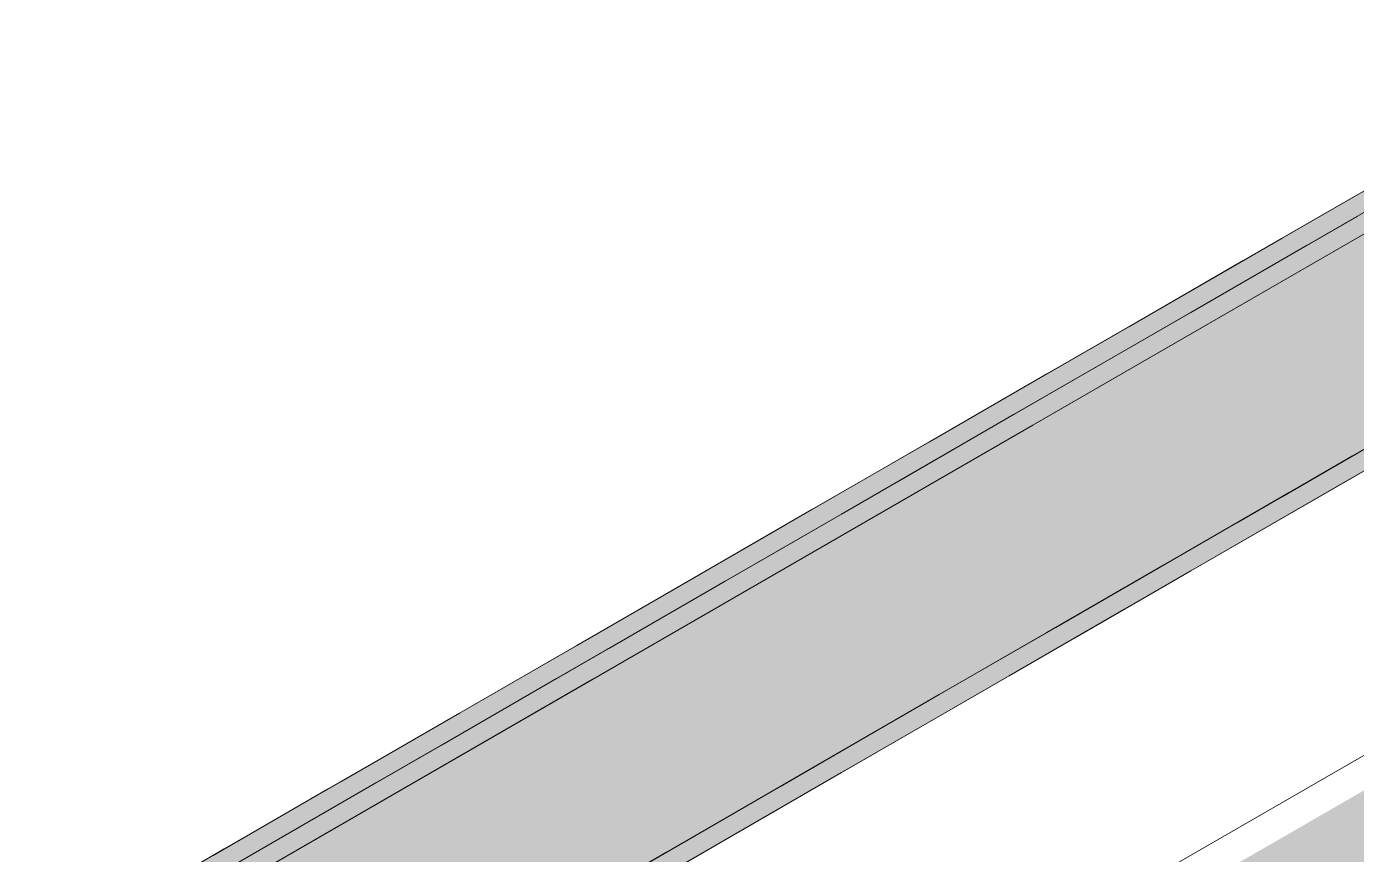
# Model space of a CAD drawing. Header units: metres. Extents: x 349021 to 349543, y 9281040 to 9281959.
# Drawn here: x 349206.1082 to 349206.5002, y 9281042.1252 to 9281042.3692 of the extents above; entities that cross this region are included whole.
import ezdxf

# ---------------------------------------------------------------- set-up
doc = ezdxf.new("R2010")
doc.units = ezdxf.units.M
doc.header["$LTSCALE"] = 0.25
doc.layers.add('ISO-3D', color=7, linetype='CONTINUOUS', lineweight=13)
doc.layers.add('ISO-3D-ARISTAS', color=250, linetype='CONTINUOUS', lineweight=13)

msp = doc.modelspace()

# ---------------------------------------------------------------- linework, layer by layer
at = {"layer": 'ISO-3D', "true_color": 0x22252b}
for points in [[(349206.5129, 9281042.32047), (349206.47826, 9281042.30047), (349206.5129, 9281042.32682), (349206.47826, 9281042.30682)], [(349206.52001, 9281042.28648), (349206.4857, 9281042.26667), (349206.52001, 9281042.32458), (349206.4857, 9281042.30477)], [(349206.5129, 9281042.28555), (349206.47826, 9281042.26555), (349206.5129, 9281042.32047), (349206.47826, 9281042.30047)], [(349206.47826, 9281042.30047), (349206.44362, 9281042.28047), (349206.47826, 9281042.30682), (349206.44362, 9281042.28682)], [(349206.4857, 9281042.26667), (349206.45138, 9281042.24686), (349206.4857, 9281042.30477), (349206.45138, 9281042.28496)], [(349206.47826, 9281042.26555), (349206.44362, 9281042.24555), (349206.47826, 9281042.30047), (349206.44362, 9281042.28047)], [(349206.44362, 9281042.28047), (349206.40897, 9281042.26047), (349206.44362, 9281042.28682), (349206.40897, 9281042.26682)], [(349206.45138, 9281042.24686), (349206.41706, 9281042.22704), (349206.45138, 9281042.28496), (349206.41706, 9281042.26514)], [(349206.5129, 9281042.25062), (349206.47826, 9281042.23062), (349206.5129, 9281042.28555), (349206.47826, 9281042.26555)], [(349206.52001, 9281042.24838), (349206.4857, 9281042.22857), (349206.52001, 9281042.28648), (349206.4857, 9281042.26667)], [(349206.44362, 9281042.24555), (349206.40897, 9281042.22555), (349206.44362, 9281042.28047), (349206.40897, 9281042.26047)], [(349206.40897, 9281042.26047), (349206.37433, 9281042.24047), (349206.40897, 9281042.26682), (349206.37433, 9281042.24682)], [(349206.41706, 9281042.22704), (349206.38274, 9281042.20723), (349206.41706, 9281042.26514), (349206.38274, 9281042.24533)], [(349206.47826, 9281042.23062), (349206.44362, 9281042.21062), (349206.47826, 9281042.26555), (349206.44362, 9281042.24555)], [(349206.4857, 9281042.22857), (349206.45138, 9281042.20876), (349206.4857, 9281042.26667), (349206.45138, 9281042.24686)], [(349206.40897, 9281042.22555), (349206.37433, 9281042.20555), (349206.40897, 9281042.26047), (349206.37433, 9281042.24047)], [(349206.53281, 9281042.25577), (349206.49907, 9281042.23629), (349206.53281, 9281042.26212), (349206.49907, 9281042.24264)], [(349206.37433, 9281042.24047), (349206.33969, 9281042.22047), (349206.37433, 9281042.24682), (349206.33969, 9281042.22682)], [(349206.38274, 9281042.20723), (349206.34843, 9281042.18742), (349206.38274, 9281042.24533), (349206.34843, 9281042.22552)], [(349206.44362, 9281042.21062), (349206.40897, 9281042.19062), (349206.44362, 9281042.24555), (349206.40897, 9281042.22555)], [(349206.45138, 9281042.20876), (349206.41706, 9281042.18894), (349206.45138, 9281042.24686), (349206.41706, 9281042.22704)], [(349206.37433, 9281042.20555), (349206.33969, 9281042.18555), (349206.37433, 9281042.24047), (349206.33969, 9281042.22047)], [(349206.49907, 9281042.23629), (349206.46534, 9281042.21682), (349206.49907, 9281042.24264), (349206.46534, 9281042.22317)], [(349206.33969, 9281042.22047), (349206.30505, 9281042.20047), (349206.33969, 9281042.22682), (349206.30505, 9281042.20682)], [(349206.34843, 9281042.18742), (349206.31411, 9281042.1676), (349206.34843, 9281042.22552), (349206.31411, 9281042.2057)], [(349206.40897, 9281042.19062), (349206.37433, 9281042.17062), (349206.40897, 9281042.22555), (349206.37433, 9281042.20555)], [(349206.41706, 9281042.18894), (349206.38274, 9281042.16913), (349206.41706, 9281042.22704), (349206.38274, 9281042.20723)], [(349206.33969, 9281042.18555), (349206.30505, 9281042.16555), (349206.33969, 9281042.22047), (349206.30505, 9281042.20047)], [(349206.46534, 9281042.21682), (349206.4316, 9281042.19734), (349206.46534, 9281042.22317), (349206.4316, 9281042.20369)], [(349206.30505, 9281042.20047), (349206.27041, 9281042.18047), (349206.30505, 9281042.20682), (349206.27041, 9281042.18682)], [(349206.31411, 9281042.1676), (349206.27979, 9281042.14779), (349206.31411, 9281042.2057), (349206.27979, 9281042.18589)], [(349206.37433, 9281042.17062), (349206.33969, 9281042.15062), (349206.37433, 9281042.20555), (349206.33969, 9281042.18555)], [(349206.38274, 9281042.16913), (349206.34843, 9281042.14932), (349206.38274, 9281042.20723), (349206.34843, 9281042.18742)], [(349206.4316, 9281042.19734), (349206.39787, 9281042.17786), (349206.4316, 9281042.20369), (349206.39787, 9281042.18421)], [(349206.30505, 9281042.16555), (349206.27041, 9281042.14555), (349206.30505, 9281042.20047), (349206.27041, 9281042.18047)], [(349206.27041, 9281042.18047), (349206.23577, 9281042.16047), (349206.27041, 9281042.18682), (349206.23577, 9281042.16682)], [(349206.27979, 9281042.14779), (349206.24547, 9281042.12798), (349206.27979, 9281042.18589), (349206.24547, 9281042.16608)], [(349206.33969, 9281042.15062), (349206.30505, 9281042.13062), (349206.33969, 9281042.18555), (349206.30505, 9281042.16555)], [(349206.34843, 9281042.14932), (349206.31411, 9281042.1295), (349206.34843, 9281042.18742), (349206.31411, 9281042.1676)], [(349206.39787, 9281042.17786), (349206.36413, 9281042.15838), (349206.39787, 9281042.18421), (349206.36413, 9281042.16473)], [(349206.27041, 9281042.14555), (349206.23577, 9281042.12555), (349206.27041, 9281042.18047), (349206.23577, 9281042.16047)], [(349206.23577, 9281042.16047), (349206.20113, 9281042.14047), (349206.23577, 9281042.16682), (349206.20113, 9281042.14682)], [(349206.24547, 9281042.12798), (349206.21116, 9281042.10816), (349206.24547, 9281042.16608), (349206.21116, 9281042.14626)], [(349206.30505, 9281042.13062), (349206.27041, 9281042.11062), (349206.30505, 9281042.16555), (349206.27041, 9281042.14555)], [(349206.31411, 9281042.1295), (349206.27979, 9281042.10969), (349206.31411, 9281042.1676), (349206.27979, 9281042.14779)], [(349206.36413, 9281042.15838), (349206.3304, 9281042.13891), (349206.36413, 9281042.16473), (349206.3304, 9281042.14526)], [(349206.23577, 9281042.12555), (349206.20113, 9281042.10555), (349206.23577, 9281042.16047), (349206.20113, 9281042.14047)], [(349206.20113, 9281042.14047), (349206.16649, 9281042.12047), (349206.20113, 9281042.14682), (349206.16649, 9281042.12682)], [(349206.21116, 9281042.10816), (349206.17684, 9281042.08835), (349206.21116, 9281042.14626), (349206.17684, 9281042.12645)], [(349206.27979, 9281042.10969), (349206.24547, 9281042.08988), (349206.27979, 9281042.14779), (349206.24547, 9281042.12798)], [(349206.27041, 9281042.11062), (349206.23577, 9281042.09062), (349206.27041, 9281042.14555), (349206.23577, 9281042.12555)], [(349206.3304, 9281042.13891), (349206.29666, 9281042.11943), (349206.3304, 9281042.14526), (349206.29666, 9281042.12578)], [(349206.20113, 9281042.10555), (349206.16649, 9281042.08555), (349206.20113, 9281042.14047), (349206.16649, 9281042.12047)], [(349206.16649, 9281042.12047), (349206.13185, 9281042.10047), (349206.16649, 9281042.12682), (349206.13185, 9281042.10682)], [(349206.17684, 9281042.08835), (349206.14252, 9281042.06854), (349206.17684, 9281042.12645), (349206.14252, 9281042.10664)], [(349206.24547, 9281042.08988), (349206.21116, 9281042.07006), (349206.24547, 9281042.12798), (349206.21116, 9281042.10816)], [(349206.23577, 9281042.09062), (349206.20113, 9281042.07062), (349206.23577, 9281042.12555), (349206.20113, 9281042.10555)], [(349206.29666, 9281042.11943), (349206.26292, 9281042.09995), (349206.29666, 9281042.12578), (349206.26292, 9281042.1063)]]:
    msp.add_solid(points, dxfattribs=at)
at = {"layer": 'ISO-3D', "true_color": 0x2b2e35}
for points in [[(349206.50605, 9281042.31652), (349206.47232, 9281042.29705), (349206.50056, 9281042.3197), (349206.46682, 9281042.30022)], [(349206.5363, 9281042.29906), (349206.50256, 9281042.27958), (349206.50605, 9281042.31652), (349206.47232, 9281042.29705)], [(349206.53355, 9281042.2943), (349206.49982, 9281042.27482), (349206.50056, 9281042.31335), (349206.46682, 9281042.29387)], [(349206.47232, 9281042.29705), (349206.43858, 9281042.27757), (349206.46682, 9281042.30022), (349206.43308, 9281042.28074)], [(349206.50256, 9281042.27958), (349206.46883, 9281042.26011), (349206.47232, 9281042.29705), (349206.43858, 9281042.27757)], [(349206.49982, 9281042.27482), (349206.46608, 9281042.25534), (349206.46682, 9281042.29387), (349206.43308, 9281042.27439)], [(349206.56655, 9281042.27525), (349206.53281, 9281042.25577), (349206.53355, 9281042.2943), (349206.49982, 9281042.27482)], [(349206.43858, 9281042.27757), (349206.40485, 9281042.25809), (349206.43308, 9281042.28074), (349206.39935, 9281042.26127)], [(349206.53281, 9281042.26212), (349206.49907, 9281042.24264), (349206.50256, 9281042.27958), (349206.46883, 9281042.26011)], [(349206.46883, 9281042.26011), (349206.43509, 9281042.24063), (349206.43858, 9281042.27757), (349206.40485, 9281042.25809)], [(349206.46608, 9281042.25534), (349206.43234, 9281042.23587), (349206.43308, 9281042.27439), (349206.39935, 9281042.25492)], [(349206.53281, 9281042.25577), (349206.49907, 9281042.23629), (349206.49982, 9281042.27482), (349206.46608, 9281042.25534)], [(349206.40485, 9281042.25809), (349206.37111, 9281042.23861), (349206.39935, 9281042.26127), (349206.36561, 9281042.24179)], [(349206.49907, 9281042.24264), (349206.46534, 9281042.22317), (349206.46883, 9281042.26011), (349206.43509, 9281042.24063)], [(349206.43509, 9281042.24063), (349206.40136, 9281042.22115), (349206.40485, 9281042.25809), (349206.37111, 9281042.23861)], [(349206.43234, 9281042.23587), (349206.39861, 9281042.21639), (349206.39935, 9281042.25492), (349206.36561, 9281042.23544)], [(349206.49907, 9281042.23629), (349206.46534, 9281042.21682), (349206.46608, 9281042.25534), (349206.43234, 9281042.23587)], [(349206.52001, 9281042.24838), (349206.4857, 9281042.22857), (349206.51452, 9281042.25156), (349206.4802, 9281042.23175)], [(349206.37111, 9281042.23861), (349206.33738, 9281042.21914), (349206.36561, 9281042.24179), (349206.33188, 9281042.22231)], [(349206.46534, 9281042.22317), (349206.4316, 9281042.20369), (349206.43509, 9281042.24063), (349206.40136, 9281042.22115)], [(349206.40136, 9281042.22115), (349206.36762, 9281042.20167), (349206.37111, 9281042.23861), (349206.33738, 9281042.21914)], [(349206.46534, 9281042.21682), (349206.4316, 9281042.19734), (349206.43234, 9281042.23587), (349206.39861, 9281042.21639)], [(349206.39861, 9281042.21639), (349206.36487, 9281042.19691), (349206.36561, 9281042.23544), (349206.33188, 9281042.21596)], [(349206.4857, 9281042.22857), (349206.45138, 9281042.20876), (349206.4802, 9281042.23175), (349206.44588, 9281042.21193)], [(349206.33738, 9281042.21914), (349206.30364, 9281042.19966), (349206.33188, 9281042.22231), (349206.29814, 9281042.20283)], [(349206.4316, 9281042.20369), (349206.39787, 9281042.18421), (349206.40136, 9281042.22115), (349206.36762, 9281042.20167)], [(349206.36762, 9281042.20167), (349206.33389, 9281042.1822), (349206.33738, 9281042.21914), (349206.30364, 9281042.19966)], [(349206.4316, 9281042.19734), (349206.39787, 9281042.17786), (349206.39861, 9281042.21639), (349206.36487, 9281042.19691)], [(349206.36487, 9281042.19691), (349206.33114, 9281042.17743), (349206.33188, 9281042.21596), (349206.29814, 9281042.19648)], [(349206.45138, 9281042.20876), (349206.41706, 9281042.18894), (349206.44588, 9281042.21193), (349206.41156, 9281042.19212)], [(349206.30364, 9281042.19966), (349206.2699, 9281042.18018), (349206.29814, 9281042.20283), (349206.2644, 9281042.18336)], [(349206.39787, 9281042.18421), (349206.36413, 9281042.16473), (349206.36762, 9281042.20167), (349206.33389, 9281042.1822)], [(349206.33389, 9281042.1822), (349206.30015, 9281042.16272), (349206.30364, 9281042.19966), (349206.2699, 9281042.18018)], [(349206.39787, 9281042.17786), (349206.36413, 9281042.15838), (349206.36487, 9281042.19691), (349206.33114, 9281042.17743)], [(349206.33114, 9281042.17743), (349206.2974, 9281042.15796), (349206.29814, 9281042.19648), (349206.2644, 9281042.17701)], [(349206.41706, 9281042.18894), (349206.38274, 9281042.16913), (349206.41156, 9281042.19212), (349206.37724, 9281042.17231)], [(349206.2699, 9281042.18018), (349206.23617, 9281042.1607), (349206.2644, 9281042.18336), (349206.23067, 9281042.16388)], [(349206.36413, 9281042.16473), (349206.3304, 9281042.14526), (349206.33389, 9281042.1822), (349206.30015, 9281042.16272)], [(349206.30015, 9281042.16272), (349206.26641, 9281042.14324), (349206.2699, 9281042.18018), (349206.23617, 9281042.1607)], [(349206.36413, 9281042.15838), (349206.3304, 9281042.13891), (349206.33114, 9281042.17743), (349206.2974, 9281042.15796)], [(349206.2974, 9281042.15796), (349206.26366, 9281042.13848), (349206.2644, 9281042.17701), (349206.23067, 9281042.15753)], [(349206.38274, 9281042.16913), (349206.34843, 9281042.14932), (349206.37724, 9281042.17231), (349206.34293, 9281042.15249)], [(349206.23617, 9281042.1607), (349206.20243, 9281042.14123), (349206.23067, 9281042.16388), (349206.19693, 9281042.1444)], [(349206.3304, 9281042.14526), (349206.29666, 9281042.12578), (349206.30015, 9281042.16272), (349206.26641, 9281042.14324)], [(349206.26366, 9281042.13848), (349206.22993, 9281042.119), (349206.23067, 9281042.15753), (349206.19693, 9281042.13805)], [(349206.26641, 9281042.14324), (349206.23268, 9281042.12376), (349206.23617, 9281042.1607), (349206.20243, 9281042.14123)], [(349206.3304, 9281042.13891), (349206.29666, 9281042.11943), (349206.2974, 9281042.15796), (349206.26366, 9281042.13848)], [(349206.34843, 9281042.14932), (349206.31411, 9281042.1295), (349206.34293, 9281042.15249), (349206.30861, 9281042.13268)], [(349206.20243, 9281042.14123), (349206.1687, 9281042.12175), (349206.19693, 9281042.1444), (349206.1632, 9281042.12492)], [(349206.29666, 9281042.12578), (349206.26292, 9281042.1063), (349206.26641, 9281042.14324), (349206.23268, 9281042.12376)], [(349206.22993, 9281042.119), (349206.19619, 9281042.09952), (349206.19693, 9281042.13805), (349206.1632, 9281042.11857)], [(349206.23268, 9281042.12376), (349206.19894, 9281042.10429), (349206.20243, 9281042.14123), (349206.1687, 9281042.12175)], [(349206.29666, 9281042.11943), (349206.26292, 9281042.09995), (349206.26366, 9281042.13848), (349206.22993, 9281042.119)], [(349206.31411, 9281042.1295), (349206.27979, 9281042.10969), (349206.30861, 9281042.13268), (349206.27429, 9281042.11287)]]:
    msp.add_solid(points, dxfattribs=at)
at = {"layer": 'ISO-3D', "true_color": 0x553624}
for points in [[(349206.54062, 9281042.16236), (349206.5422, 9281042.16705), (349206.45802, 9281042.11466), (349206.45959, 9281042.11935)], [(349206.55712, 9281042.15283), (349206.55554, 9281042.14814), (349206.47451, 9281042.10514), (349206.47294, 9281042.10045)]]:
    msp.add_solid(points, dxfattribs=at)
at = {"layer": 'ISO-3D', "true_color": 0x67422b}
for points in [[(349206.5422, 9281042.16705), (349206.54632, 9281042.16812), (349206.45959, 9281042.11935), (349206.46372, 9281042.12043)], [(349206.55554, 9281042.14814), (349206.55142, 9281042.14706), (349206.47294, 9281042.10045), (349206.46881, 9281042.09937)]]:
    msp.add_solid(points, dxfattribs=at)
at = {"layer": 'ISO-3D', "true_color": 0x7c4f34}
for points in [[(349206.54632, 9281042.16812), (349206.55142, 9281042.16518), (349206.46372, 9281042.12043), (349206.46881, 9281042.11749)], [(349206.55142, 9281042.14706), (349206.54632, 9281042.15001), (349206.46881, 9281042.09937), (349206.46372, 9281042.10231)]]:
    msp.add_solid(points, dxfattribs=at)
at = {"layer": 'ISO-3D', "true_color": 0x70472f}
for points in [[(349206.5422, 9281042.15585), (349206.54062, 9281042.16236), (349206.45959, 9281042.10816), (349206.45802, 9281042.11466)], [(349206.55554, 9281042.15934), (349206.55712, 9281042.15283), (349206.47294, 9281042.11165), (349206.47451, 9281042.10514)]]:
    msp.add_solid(points, dxfattribs=at)
at = {"layer": 'ISO-3D', "true_color": 0x7f5135}
for points in [[(349206.55142, 9281042.16518), (349206.55554, 9281042.15934), (349206.46881, 9281042.11749), (349206.47294, 9281042.11165)], [(349206.54632, 9281042.15001), (349206.5422, 9281042.15585), (349206.46372, 9281042.10231), (349206.45959, 9281042.10816)]]:
    msp.add_solid(points, dxfattribs=at)
at = {"layer": 'ISO-3D-ARISTAS', "color": 250}
for p, q in [((349206.44157, 9281042.27295), (349206.60826, 9281042.36918)), ((349206.40476, 9281042.25169), (349206.55304, 9281042.3373)), ((349206.47826, 9281042.30682), (349206.5129, 9281042.32682)), ((349206.4857, 9281042.30477), (349206.52001, 9281042.32458)), ((349206.46682, 9281042.30022), (349206.50056, 9281042.3197)), ((349206.46682, 9281042.29387), (349206.50056, 9281042.31335)), ((349206.44362, 9281042.28682), (349206.47826, 9281042.30682)), ((349206.45138, 9281042.28496), (349206.4857, 9281042.30477)), ((349206.43308, 9281042.28074), (349206.46682, 9281042.30022)), ((349206.43308, 9281042.27439), (349206.46682, 9281042.29387)), ((349206.40897, 9281042.26682), (349206.44362, 9281042.28682)), ((349206.41706, 9281042.26514), (349206.45138, 9281042.28496)), ((349206.39935, 9281042.26127), (349206.43308, 9281042.28074)), ((349206.27489, 9281042.17671), (349206.44157, 9281042.27295)), ((349206.39935, 9281042.25492), (349206.43308, 9281042.27439)), ((349206.37433, 9281042.24682), (349206.40897, 9281042.26682)), ((349206.38274, 9281042.24533), (349206.41706, 9281042.26514)), ((349206.36561, 9281042.24179), (349206.39935, 9281042.26127)), ((349206.53281, 9281042.26212), (349206.49907, 9281042.24264)), ((349206.49907, 9281042.24264), (349206.53281, 9281042.26212)), ((349206.53281, 9281042.25577), (349206.49907, 9281042.23629)), ((349206.53281, 9281042.25577), (349206.49907, 9281042.23629)), ((349206.25648, 9281042.16608), (349206.40476, 9281042.25169)), ((349206.36561, 9281042.23544), (349206.39935, 9281042.25492)), ((349206.4802, 9281042.23175), (349206.51452, 9281042.25156)), ((349206.5129, 9281042.25062), (349206.47826, 9281042.23062)), ((349206.52001, 9281042.24838), (349206.4857, 9281042.22857)), ((349206.52001, 9281042.24838), (349206.4857, 9281042.22857)), ((349206.33969, 9281042.22682), (349206.37433, 9281042.24682)), ((349206.34843, 9281042.22552), (349206.38274, 9281042.24533)), ((349206.33188, 9281042.22231), (349206.36561, 9281042.24179)), ((349206.49907, 9281042.24264), (349206.46534, 9281042.22317)), ((349206.46534, 9281042.22317), (349206.49907, 9281042.24264)), ((349206.49907, 9281042.23629), (349206.46534, 9281042.21682)), ((349206.49907, 9281042.23629), (349206.46534, 9281042.21682)), ((349206.33188, 9281042.21596), (349206.36561, 9281042.23544)), ((349206.47826, 9281042.23062), (349206.44362, 9281042.21062)), ((349206.44588, 9281042.21193), (349206.4802, 9281042.23175)), ((349206.4857, 9281042.22857), (349206.45138, 9281042.20876)), ((349206.4857, 9281042.22857), (349206.45138, 9281042.20876)), ((349206.30505, 9281042.20682), (349206.33969, 9281042.22682)), ((349206.31411, 9281042.2057), (349206.34843, 9281042.22552)), ((349206.29814, 9281042.20283), (349206.33188, 9281042.22231)), ((349206.46534, 9281042.22317), (349206.4316, 9281042.20369)), ((349206.4316, 9281042.20369), (349206.46534, 9281042.22317)), ((349206.46534, 9281042.21682), (349206.4316, 9281042.19734)), ((349206.46534, 9281042.21682), (349206.4316, 9281042.19734)), ((349206.29814, 9281042.19648), (349206.33188, 9281042.21596)), ((349206.60826, 9281042.21553), (349206.44157, 9281042.1193)), ((349206.44157, 9281042.1193), (349206.60826, 9281042.21553)), ((349206.44362, 9281042.21062), (349206.40897, 9281042.19062)), ((349206.41156, 9281042.19212), (349206.44588, 9281042.21193)), ((349206.45138, 9281042.20876), (349206.41706, 9281042.18894)), ((349206.45138, 9281042.20876), (349206.41706, 9281042.18894)), ((349206.27041, 9281042.18682), (349206.30505, 9281042.20682)), ((349206.27979, 9281042.18589), (349206.31411, 9281042.2057)), ((349206.2644, 9281042.18336), (349206.29814, 9281042.20283)), ((349206.4316, 9281042.20369), (349206.39787, 9281042.18421)), ((349206.39787, 9281042.18421), (349206.4316, 9281042.20369)), ((349206.4316, 9281042.19734), (349206.39787, 9281042.17786)), ((349206.4316, 9281042.19734), (349206.39787, 9281042.17786)), ((349206.2644, 9281042.17701), (349206.29814, 9281042.19648)), ((349206.40897, 9281042.19062), (349206.37433, 9281042.17062)), ((349206.37724, 9281042.17231), (349206.41156, 9281042.19212)), ((349206.41706, 9281042.18894), (349206.38274, 9281042.16913)), ((349206.41706, 9281042.18894), (349206.38274, 9281042.16913)), ((349206.23577, 9281042.16682), (349206.27041, 9281042.18682)), ((349206.24547, 9281042.16608), (349206.27979, 9281042.18589)), ((349206.23067, 9281042.16388), (349206.2644, 9281042.18336)), ((349206.39787, 9281042.18421), (349206.36413, 9281042.16473)), ((349206.36413, 9281042.16473), (349206.39787, 9281042.18421)), ((349206.39787, 9281042.17786), (349206.36413, 9281042.15838)), ((349206.39787, 9281042.17786), (349206.36413, 9281042.15838)), ((349206.1082, 9281042.08047), (349206.27489, 9281042.17671)), ((349206.23067, 9281042.15753), (349206.2644, 9281042.17701)), ((349206.37433, 9281042.17062), (349206.33969, 9281042.15062)), ((349206.34293, 9281042.15249), (349206.37724, 9281042.17231)), ((349206.1082, 9281042.08047), (349206.25648, 9281042.16608)), ((349206.20113, 9281042.14682), (349206.23577, 9281042.16682)), ((349206.21116, 9281042.14626), (349206.24547, 9281042.16608)), ((349206.38274, 9281042.16913), (349206.34843, 9281042.14932)), ((349206.38274, 9281042.16913), (349206.34843, 9281042.14932)), ((349206.19693, 9281042.1444), (349206.23067, 9281042.16388)), ((349206.36413, 9281042.16473), (349206.3304, 9281042.14526)), ((349206.3304, 9281042.14526), (349206.36413, 9281042.16473)), ((349206.19693, 9281042.13805), (349206.23067, 9281042.15753)), ((349206.36413, 9281042.15838), (349206.3304, 9281042.13891)), ((349206.36413, 9281042.15838), (349206.3304, 9281042.13891)), ((349206.33969, 9281042.15062), (349206.30505, 9281042.13062)), ((349206.30861, 9281042.13268), (349206.34293, 9281042.15249)), ((349206.16649, 9281042.12682), (349206.20113, 9281042.14682)), ((349206.17684, 9281042.12645), (349206.21116, 9281042.14626)), ((349206.34843, 9281042.14932), (349206.31411, 9281042.1295)), ((349206.34843, 9281042.14932), (349206.31411, 9281042.1295)), ((349206.1632, 9281042.12492), (349206.19693, 9281042.1444)), ((349206.3304, 9281042.14526), (349206.29666, 9281042.12578)), ((349206.29666, 9281042.12578), (349206.3304, 9281042.14526)), ((349206.1632, 9281042.11857), (349206.19693, 9281042.13805)), ((349206.3304, 9281042.13891), (349206.29666, 9281042.11943)), ((349206.3304, 9281042.13891), (349206.29666, 9281042.11943)), ((349206.30505, 9281042.13062), (349206.27041, 9281042.11062)), ((349206.27429, 9281042.11287), (349206.30861, 9281042.13268)), ((349206.13185, 9281042.10682), (349206.16649, 9281042.12682)), ((349206.14252, 9281042.10664), (349206.17684, 9281042.12645)), ((349206.31411, 9281042.1295), (349206.27979, 9281042.10969)), ((349206.31411, 9281042.1295), (349206.27979, 9281042.10969)), ((349206.29666, 9281042.12578), (349206.26292, 9281042.1063)), ((349206.26292, 9281042.1063), (349206.29666, 9281042.12578))]:
    msp.add_line(p, q, dxfattribs=at)

doc.saveas('drawing.dxf')
